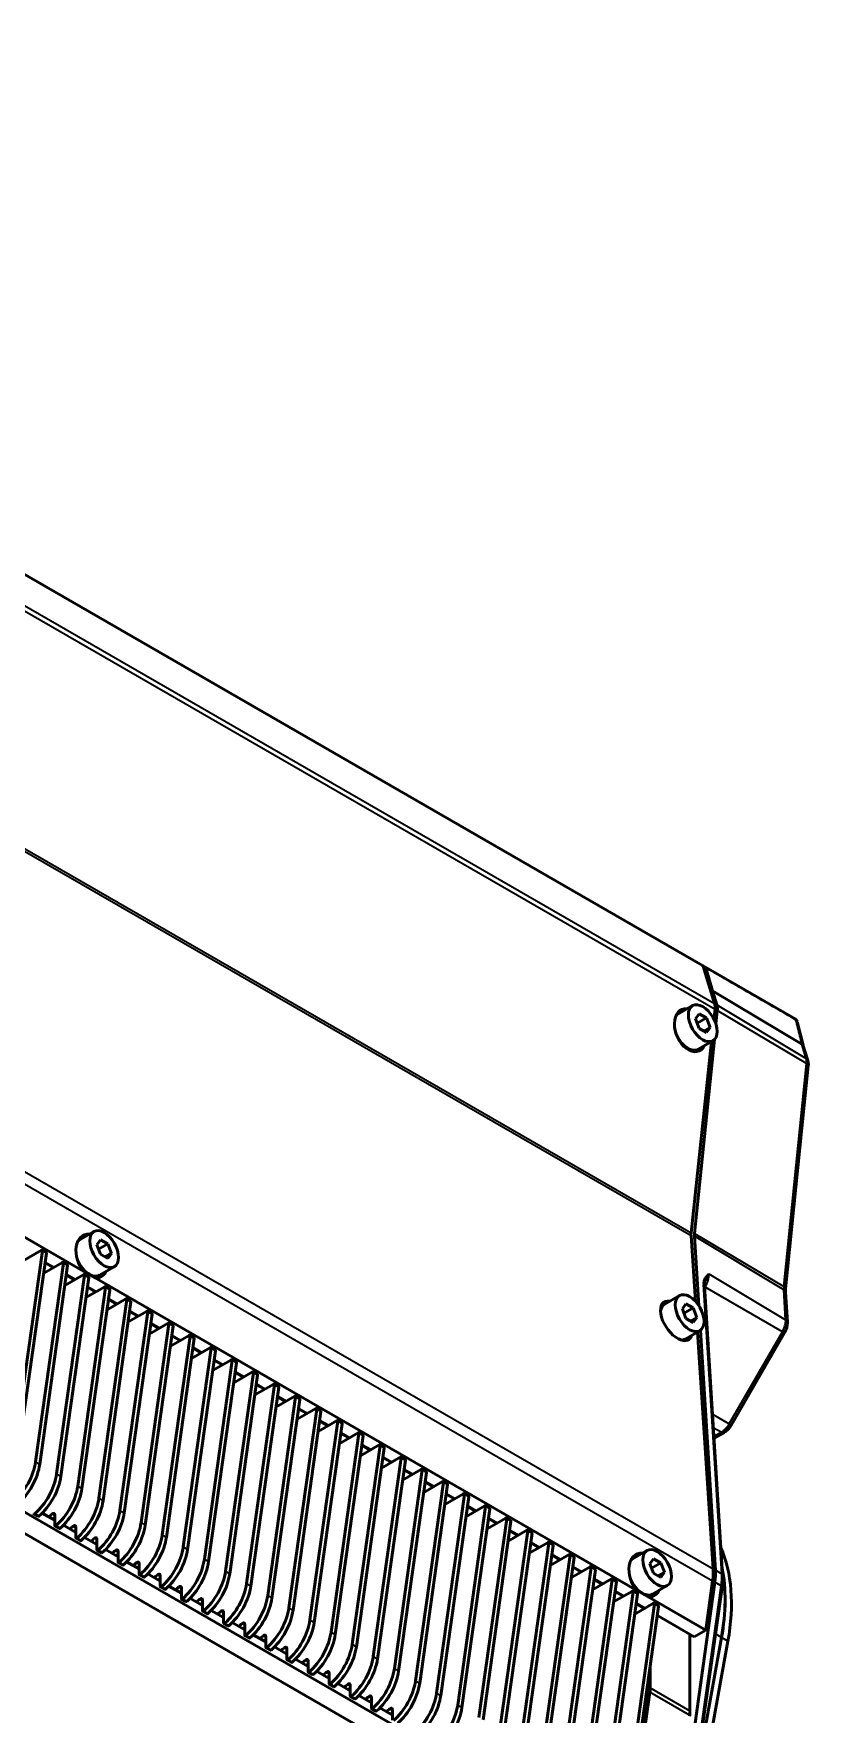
# Model space of a CAD drawing. Header units: millimetres. Extents: x 100 to 5488, y 100 to 4218.
# Drawn here: x 1007.7 to 1137.4, y 852.1 to 1133.9 of the extents above; entities that cross this region are included whole.
import ezdxf

# ---------------------------------------------------------------- set-up
doc = ezdxf.new("R2010")
doc.units = ezdxf.units.MM
doc.header["$LTSCALE"] = 20
doc.layers.add('Visible (ANSI)', color=7, linetype='Continuous', lineweight=50)
doc.layers.add('Visible Narrow (ANSI)', color=7, linetype='Continuous', lineweight=35)

msp = doc.modelspace()

# ---------------------------------------------------------------- linework, layer by layer
at = {"layer": 'Visible (ANSI)'}
for p, q in [((446.562, 1366.278), (1119.728, 977.626)), ((901.288, 992.6), (1016.057, 926.339)), ((1121.731, 971.24), (1119.816, 977.506)), ((1120.219, 977.342), (1120.219, 977.342)), ((1120.219, 977.342), (1135.202, 968.673)), ((1121.144, 973.341), (1121.097, 973.314)), ((1121.12, 973.242), (1121.393, 973.4)), ((1136.331, 964.455), (1121.393, 973.4)), ((1121.393, 973.4), (1122.111, 971.051)), ((1118.041, 970.899), (1115.566, 969.471)), ((1119.128, 969.533), (1118.516, 968.662)), ((1119.128, 969.533), (1120.353, 968.826)), ((1121.624, 968.593), (1121.803, 970.258)), ((1122.185, 970.074), (1121.95, 967.774)), ((1118.516, 968.662), (1119.128, 967.084)), ((1118.8, 967.93), (1120.353, 968.826)), ((1120.353, 966.377), (1119.128, 967.084)), ((1119.905, 966.635), (1120.965, 967.248)), ((1120.965, 967.248), (1120.353, 968.826)), ((1120.353, 966.377), (1120.965, 967.248)), ((1135.575, 968.2), (1136.55, 964.247)), ((1117.789, 932.785), (1121.227, 964.887)), ((1121.688, 965.203), (1118.377, 932.699)), ((1121.441, 965.01), (1118.966, 963.582)), ((1136.587, 964.163), (1137.338, 961.706)), ((1137.417, 960.778), (1133.609, 923.403)), ((901.875, 946.158), (1090.237, 837.407)), ((1125.498, 813.484), (905.908, 940.264)), ((1017.773, 933.014), (1015.298, 931.585)), ((1018.861, 931.648), (1018.248, 930.777)), ((1018.248, 930.777), (1018.861, 929.198)), ((1018.532, 930.044), (1020.085, 930.941)), ((1018.861, 931.648), (1020.085, 930.941)), ((1020.698, 929.362), (1020.085, 930.941)), ((1118.506, 921.327), (1117.777, 932.277)), ((1118.366, 932.224), (1119.096, 920.565)), ((1009.12, 929.779), (1004.445, 896.468)), ((1005.152, 896.06), (1009.827, 929.371)), ((1008.981, 929.89), (1005.822, 928.067)), ((1012.655, 927.738), (1007.981, 894.427)), ((1008.688, 894.018), (1013.362, 927.33)), ((1009.081, 929.9), (1009.788, 929.492)), ((1012.516, 927.849), (1009.357, 926.026)), ((1011.058, 927.008), (1009.612, 927.842)), ((1012.616, 927.859), (1013.323, 927.451)), ((1020.085, 928.491), (1018.861, 929.198)), ((1019.637, 928.75), (1020.698, 929.362)), ((1020.085, 928.491), (1020.698, 929.362)), ((1016.191, 925.697), (1011.516, 892.385)), ((1012.223, 891.977), (1016.898, 925.288)), ((1016.052, 925.808), (1012.893, 923.984)), ((1014.594, 924.966), (1013.148, 925.801)), ((1016.056, 926.327), (1017.941, 925.239)), ((1016.152, 925.818), (1016.859, 925.41)), ((1017.96, 925.239), (1108.688, 872.858)), ((1021.173, 927.125), (1018.698, 925.696)), ((1019.726, 923.655), (1015.052, 890.344)), ((1015.759, 889.936), (1020.434, 923.247)), ((1019.587, 923.767), (1016.429, 921.943)), ((1018.129, 922.925), (1016.683, 923.76)), ((1023.262, 921.614), (1018.587, 888.303)), ((1019.687, 923.777), (1020.394, 923.368)), ((1023.123, 921.725), (1019.964, 919.902)), ((1021.665, 920.884), (1020.219, 921.719)), ((1023.223, 921.735), (1023.93, 921.327)), ((1115.849, 922.277), (1113.374, 920.848)), ((1120.022, 923.918), (1123.058, 875.44)), ((1133.596, 922.871), (1133.912, 917.824)), ((1019.294, 887.895), (1023.969, 921.206)), ((1026.797, 919.573), (1022.123, 886.262)), ((1022.83, 885.853), (1027.505, 919.165)), ((1026.658, 919.684), (1023.5, 917.861)), ((1025.201, 918.843), (1023.755, 919.678)), ((1026.758, 919.694), (1027.465, 919.286)), ((1116.936, 920.911), (1116.324, 920.04)), ((1116.324, 920.04), (1116.936, 918.461)), ((1116.608, 919.307), (1118.161, 920.204)), ((1116.936, 920.911), (1118.161, 920.204)), ((1118.773, 918.625), (1118.161, 920.204)), ((1030.333, 917.532), (1025.658, 884.22)), ((1026.365, 883.812), (1031.04, 917.124)), ((1030.194, 917.643), (1027.035, 915.819)), ((1028.736, 916.801), (1027.29, 917.636)), ((1030.294, 917.653), (1031.001, 917.245)), ((1119.249, 916.388), (1116.774, 914.959)), ((1118.161, 917.754), (1116.936, 918.461)), ((1117.713, 918.013), (1118.773, 918.625)), ((1118.161, 917.754), (1118.773, 918.625)), ((1121.489, 876.486), (1118.85, 916.158)), ((1119.353, 916.456), (1121.87, 876.266)), ((1133.439, 916.013), (1124.533, 900.586)), ((1033.869, 915.491), (1029.194, 882.179)), ((1029.901, 881.771), (1034.576, 915.082)), ((1033.729, 915.602), (1030.571, 913.778)), ((1032.272, 914.76), (1030.826, 915.595)), ((1037.404, 913.449), (1032.729, 880.138)), ((1033.829, 915.612), (1034.536, 915.203)), ((1037.265, 913.561), (1034.106, 911.737)), ((1035.807, 912.719), (1034.361, 913.554)), ((1037.365, 913.57), (1038.072, 913.162)), ((1033.437, 879.73), (1038.111, 913.041)), ((1040.94, 911.408), (1036.265, 878.097)), ((1036.972, 877.688), (1041.647, 911)), ((1040.8, 911.519), (1037.642, 909.696)), ((1039.343, 910.678), (1037.897, 911.513)), ((1040.9, 911.529), (1041.607, 911.121)), ((1044.475, 909.367), (1039.8, 876.055)), ((1040.508, 875.647), (1045.182, 908.959)), ((1044.336, 909.478), (1041.177, 907.654)), ((1042.878, 908.636), (1041.432, 909.471)), ((1044.436, 909.488), (1045.143, 909.08)), ((1047.971, 907.447), (1048.679, 907.038)), ((1048.011, 907.326), (1043.336, 874.014)), ((1044.043, 873.606), (1048.718, 906.917)), ((1047.871, 907.437), (1044.713, 905.613)), ((1046.414, 906.595), (1044.968, 907.43)), ((1051.546, 905.284), (1046.872, 871.973)), ((1047.579, 871.565), (1052.253, 904.876)), ((1051.407, 905.396), (1048.248, 903.572)), ((1049.949, 904.554), (1048.503, 905.389)), ((1051.507, 905.405), (1052.214, 904.997)), ((1055.082, 903.243), (1050.407, 869.932)), ((1051.114, 869.523), (1055.789, 902.835)), ((1054.942, 903.354), (1051.784, 901.531)), ((1053.485, 902.513), (1052.039, 903.348)), ((1055.042, 903.364), (1055.75, 902.956)), ((1058.617, 901.202), (1053.943, 867.89)), ((1054.65, 867.482), (1059.324, 900.794)), ((1058.478, 901.313), (1055.319, 899.489)), ((1057.02, 900.472), (1055.574, 901.306)), ((1062.153, 899.161), (1057.478, 865.849)), ((1058.578, 901.323), (1059.285, 900.915)), ((1062.014, 899.272), (1058.855, 897.448)), ((1060.556, 898.43), (1059.11, 899.265)), ((1062.114, 899.282), (1062.821, 898.873)), ((1123.337, 899.344), (1121.623, 898.355)), ((1058.185, 865.441), (1062.86, 898.752)), ((1065.688, 897.119), (1061.014, 863.808)), ((1061.721, 863.4), (1066.395, 896.711)), ((1065.549, 897.231), (1062.39, 895.407)), ((1064.091, 896.389), (1062.645, 897.224)), ((1065.649, 897.24), (1066.356, 896.832)), ((1069.224, 895.078), (1064.549, 861.767)), ((1065.256, 861.358), (1069.931, 894.67)), ((1069.085, 895.189), (1065.926, 893.366)), ((1067.627, 894.348), (1066.181, 895.183)), ((1069.185, 895.199), (1069.892, 894.791)), ((1072.759, 893.037), (1068.085, 859.725)), ((1068.792, 859.317), (1073.467, 892.629)), ((1072.62, 893.148), (1069.462, 891.324)), ((1071.163, 892.307), (1069.716, 893.141)), ((1076.295, 890.996), (1071.62, 857.684)), ((1072.327, 857.276), (1077.002, 890.587)), ((1072.72, 893.158), (1073.427, 892.75)), ((1076.156, 891.107), (1072.997, 889.283)), ((1074.698, 890.265), (1073.252, 891.1)), ((1076.256, 891.117), (1076.963, 890.709)), ((1079.83, 888.954), (1075.156, 855.643)), ((1075.863, 855.235), (1080.538, 888.546)), ((1079.691, 889.066), (1076.533, 887.242)), ((1078.234, 888.224), (1076.788, 889.059)), ((1079.791, 889.076), (1080.498, 888.667)), ((1007.706, 885.675), (1008.413, 885.267)), ((1011.2, 884.61), (1009.101, 885.822)), ((1011.2, 885.521), (1011.2, 883.726)), ((1083.366, 886.913), (1078.691, 853.602)), ((1079.398, 853.193), (1084.073, 886.505)), ((1083.227, 887.024), (1080.068, 885.201)), ((1081.769, 886.183), (1080.323, 887.018)), ((1083.327, 887.034), (1084.034, 886.626)), ((1086.762, 884.983), (1083.604, 883.16)), ((1085.305, 884.142), (1083.859, 884.976)), ((1086.862, 884.993), (1087.569, 884.585)), ((1011.241, 883.634), (1011.948, 883.226)), ((1014.735, 882.569), (1012.637, 883.781)), ((1014.735, 883.479), (1014.735, 881.684)), ((1086.902, 884.872), (1082.227, 851.56)), ((1082.934, 851.152), (1087.609, 884.464)), ((1090.437, 882.831), (1085.762, 849.519)), ((1086.47, 849.111), (1091.144, 882.422)), ((1090.298, 882.942), (1087.139, 881.118)), ((1088.84, 882.1), (1087.394, 882.935)), ((1090.398, 882.952), (1091.105, 882.544)), ((1014.777, 881.593), (1015.484, 881.185)), ((1018.271, 880.528), (1016.172, 881.739)), ((1018.271, 881.438), (1018.271, 879.643)), ((1018.312, 879.552), (1019.019, 879.143)), ((1021.806, 878.486), (1019.708, 879.698)), ((1021.806, 879.397), (1021.806, 877.602)), ((1093.973, 880.789), (1089.298, 847.478)), ((1090.005, 847.07), (1094.68, 880.381)), ((1093.833, 880.901), (1090.675, 879.077)), ((1092.376, 880.059), (1090.93, 880.894)), ((1093.933, 880.911), (1094.64, 880.502)), ((1110.404, 879.533), (1107.929, 878.105)), ((1021.848, 877.51), (1022.555, 877.102)), ((1025.342, 876.445), (1023.243, 877.657)), ((1025.342, 877.356), (1025.342, 875.561)), ((1097.508, 878.748), (1092.834, 845.437)), ((1093.541, 845.028), (1098.215, 878.34)), ((1097.369, 878.859), (1094.21, 877.036)), ((1095.911, 878.018), (1094.465, 878.853)), ((1101.044, 876.707), (1096.369, 843.395)), ((1097.469, 878.869), (1098.176, 878.461)), ((1100.904, 876.818), (1097.746, 874.995)), ((1099.447, 875.977), (1098.001, 876.811)), ((1101.004, 876.828), (1101.712, 876.42)), ((1111.492, 878.167), (1110.879, 877.296)), ((1110.879, 877.296), (1111.492, 875.718)), ((1111.163, 876.564), (1112.716, 877.46)), ((1111.492, 878.167), (1112.716, 877.46)), ((1113.329, 875.882), (1112.716, 877.46)), ((1025.383, 875.469), (1026.091, 875.061)), ((1028.878, 874.404), (1026.779, 875.616)), ((1028.878, 875.314), (1028.878, 873.519)), ((1097.076, 842.987), (1101.751, 876.299)), ((1104.579, 874.666), (1099.905, 841.354)), ((1100.612, 840.946), (1105.286, 874.257)), ((1104.44, 874.777), (1101.281, 872.953)), ((1102.982, 873.935), (1101.536, 874.77)), ((1104.54, 874.787), (1105.247, 874.379)), ((1113.804, 873.644), (1111.329, 872.216)), ((1112.716, 875.011), (1111.492, 875.718)), ((1112.268, 875.269), (1113.329, 875.882)), ((1112.716, 875.011), (1113.329, 875.882)), ((1121.779, 874.22), (1115.887, 832.232)), ((1120.246, 866.185), (1121.401, 874.415)), ((1028.919, 873.428), (1029.626, 873.02)), ((1032.413, 872.363), (1030.314, 873.574)), ((1032.413, 873.273), (1032.413, 871.478)), ((1032.454, 871.387), (1033.162, 870.978)), ((1035.949, 870.321), (1033.85, 871.533)), ((1035.949, 871.232), (1035.949, 869.437)), ((1108.115, 872.624), (1103.44, 839.313)), ((1104.147, 838.905), (1108.822, 872.216)), ((1107.975, 872.736), (1104.817, 870.912)), ((1106.518, 871.894), (1105.072, 872.729)), ((1108.075, 872.746), (1108.783, 872.337)), ((1108.687, 872.847), (1110.573, 871.758)), ((1110.591, 871.759), (1120.246, 866.185)), ((1122.968, 873.401), (1117.076, 831.413)), ((1035.99, 869.345), (1036.697, 868.937)), ((1039.484, 868.28), (1037.386, 869.492)), ((1039.484, 869.191), (1039.484, 867.396)), ((1111.65, 870.583), (1106.976, 837.272)), ((1107.683, 836.864), (1112.357, 870.175)), ((1111.511, 870.694), (1108.352, 868.871)), ((1110.053, 869.853), (1108.607, 870.688)), ((1111.611, 870.704), (1112.318, 870.296)), ((1118.327, 865.076), (1112.143, 868.646)), ((1039.526, 867.304), (1040.233, 866.896)), ((1043.02, 866.239), (1040.921, 867.451)), ((1043.02, 867.149), (1043.02, 865.354)), ((1043.061, 865.263), (1043.768, 864.855)), ((1046.555, 864.198), (1044.457, 865.409)), ((1117.584, 852.676), (1117.584, 865.505)), ((1117.973, 865.28), (1117.584, 865.056)), ((1120.246, 866.185), (1118.327, 865.076)), ((1046.555, 865.108), (1046.555, 863.313)), ((1046.597, 863.222), (1047.304, 862.813)), ((1050.091, 862.156), (1047.992, 863.368)), ((1050.091, 863.067), (1050.091, 861.272)), ((1122.894, 864.955), (1117.777, 836.406)), ((1117.819, 836.711), (1122.881, 864.951)), ((1118.812, 835.654), (1123.955, 864.343)), ((1050.132, 861.18), (1050.839, 860.772)), ((1053.626, 860.115), (1051.528, 861.327)), ((1053.626, 861.026), (1053.626, 859.231)), ((1110.937, 860.055), (1110.937, 856.513)), ((1053.668, 859.139), (1054.375, 858.731)), ((1057.162, 858.074), (1055.063, 859.286)), ((1057.162, 858.984), (1057.162, 857.189)), ((1057.203, 857.098), (1057.91, 856.69)), ((1060.697, 856.033), (1058.599, 857.244)), ((1060.697, 856.943), (1060.697, 855.148)), ((1110.513, 857.032), (1110.513, 856.513)), ((1060.739, 855.057), (1061.446, 854.648)), ((1064.233, 853.992), (1062.134, 855.203)), ((1064.233, 854.902), (1064.233, 853.107)), ((1110.463, 855.818), (1107.783, 836.722)), ((1110.884, 855.773), (1108.204, 836.678)), ((1064.274, 853.015), (1064.981, 852.607)), ((1067.768, 851.95), (1065.67, 853.162)), ((1067.768, 852.861), (1067.768, 851.066)), ((1117.584, 852.676), (1117.584, 852.431))]:
    msp.add_line(p, q, dxfattribs=at)
for centre, major_axis, ratio, start_param, end_param in [((1119.478, 977.193), (0.25, 0.433), 0.5773503, 5.7892439, 6.2831853), ((1121.284, 973.259), (-0.204, -0.008), 0.5791781, 4.3779593, 5.4521732), ((1117.674, 966.762), (1.442, -3.482), 0.6469639, 2.7912025, 6.8037599), ((1117.266, 966.526), (-1.7, 2.944), 0.5773503, 0, 0.2090938), ((1117.266, 966.526), (-1.875, 3.248), 0.5773503, 5.847703, 6.1193267), ((1119.699, 969.363), (1.5, 2.598), 0.5773503, 5.3667246, 5.7892439), ((1120.055, 969.152), (-1.517, -2.628), 0.5773503, 2.2318395, 2.6476513), ((1117.266, 966.526), (1.7, -2.944), 0.5773503, 4.6504069, 6.2831853), ((1117.266, 966.526), (1.875, -3.248), 0.5773503, 0.0403485, 0.4354824), ((1135.58, 964.036), (1.022, 0.038), 0.5762811, 0.1517654, 0.724949), ((1017.445, 928.899), (-1.261, 3.569), 0.6665317, 5.9710489, 8.3955177), ((1016.998, 928.641), (-1.7, 2.944), 0.5773503, 0, 0.1313564), ((1016.998, 928.641), (-1.875, 3.248), 0.5773503, 5.847703, 6.0929978), ((1119.892, 933.679), (1.5, 2.598), 0.5773503, 2.2251319, 2.4300507), ((1120.457, 933.6), (-1.483, -2.568), 0.5773503, 5.3734321, 5.5674564), ((1008.981, 929.727), (0.1, 0.173), 0.5773503, 5.3232542, 7.0685835), ((1009.688, 929.319), (0.1, 0.173), 0.5773503, 5.3232542, 6.2831853), ((1012.516, 927.686), (0.1, 0.173), 0.5773503, 5.3232542, 7.0685835), ((1013.223, 927.278), (0.1, 0.173), 0.5773503, 5.3232542, 6.2831853), ((1016.998, 928.641), (1.7, -2.944), 0.5773503, 4.5215651, 6.2831853), ((1016.998, 928.641), (1.875, -3.248), 0.5773503, 5.1305791, 5.1341333), ((1016.052, 925.645), (0.1, 0.173), 0.5773503, 5.3232542, 7.0685835), ((1016.759, 925.236), (0.1, 0.173), 0.5773503, 5.3232542, 6.2831853), ((1016.998, 928.641), (1.875, -3.248), 0.5773503, 5.861441, 5.8649952), ((1017.445, 928.899), (-1.261, 3.569), 0.6665317, 2.8467484, 3.7004209), ((1016.998, 928.641), (1.875, -3.248), 0.5773503, 0.0284998, 0.4354824), ((1019.587, 923.603), (0.1, 0.173), 0.5773503, 5.3232542, 7.0685835), ((1020.294, 923.195), (0.1, 0.173), 0.5773503, 5.3232542, 6.2831853), ((1023.123, 921.562), (0.1, 0.173), 0.5773503, 5.3232542, 7.0685835), ((1115.324, 918.048), (-2.068, 3.134), 0.5332704, 5.8158482, 9.8284056), ((1119.523, 923.887), (0.499, 0.031), 0.6161407, 0.0000246, 0.0000766), ((1023.83, 921.154), (0.1, 0.173), 0.5773503, 5.3232542, 6.2831853), ((1026.658, 919.521), (0.1, 0.173), 0.5773503, 5.3232542, 7.0685835), ((1027.365, 919.113), (0.1, 0.173), 0.5773503, 5.3232542, 6.2831853), ((1115.074, 917.904), (-1.7, 2.944), 0.5773503, 0, 0.7045397), ((1115.074, 917.904), (-1.875, 3.248), 0.5773503, 5.847703, 6.2523014), ((1030.194, 917.48), (0.1, 0.173), 0.5773503, 5.3232542, 7.0685835), ((1030.901, 917.071), (0.1, 0.173), 0.5773503, 5.3232542, 6.2831853), ((1033.729, 915.438), (0.1, 0.173), 0.5773503, 5.3232542, 7.0685835), ((1034.436, 915.03), (0.1, 0.173), 0.5773503, 5.3232542, 6.2831853), ((1037.265, 913.397), (0.1, 0.173), 0.5773503, 5.3232542, 7.0685835), ((1037.972, 912.989), (0.1, 0.173), 0.5773503, 5.3232542, 6.2831853), ((1115.074, 917.904), (1.7, -2.944), 0.5773503, 5.9895783, 6.2831853), ((1115.074, 917.904), (1.875, -3.248), 0.5773503, 0.1076794, 0.4354824), ((1040.8, 911.356), (0.1, 0.173), 0.5773503, 5.3232542, 7.0685835), ((1041.507, 910.948), (0.1, 0.173), 0.5773503, 5.3232542, 6.2831853), ((1044.336, 909.315), (0.1, 0.173), 0.5773503, 5.3232542, 7.0685835), ((1045.043, 908.906), (0.1, 0.173), 0.5773503, 5.3232542, 6.2831853), ((1047.871, 907.273), (0.1, 0.173), 0.5773503, 5.3232542, 7.0685835), ((1048.579, 906.865), (0.1, 0.173), 0.5773503, 5.3232542, 6.2831853), ((1051.407, 905.232), (0.1, 0.173), 0.5773503, 5.3232542, 7.0685835), ((1052.114, 904.824), (0.1, 0.173), 0.5773503, 5.3232542, 6.2831853), ((1054.942, 903.191), (0.1, 0.173), 0.5773503, 5.3232542, 7.0685835), ((1055.65, 902.783), (0.1, 0.173), 0.5773503, 5.3232542, 6.2831853), ((1058.478, 901.15), (0.1, 0.173), 0.5773503, 5.3232542, 7.0685835), ((1059.185, 900.742), (0.1, 0.173), 0.5773503, 5.3232542, 6.2831853), ((1062.014, 899.109), (0.1, 0.173), 0.5773503, 5.3232542, 7.0685835), ((1062.721, 898.7), (0.1, 0.173), 0.5773503, 5.3232542, 6.2831853), ((1065.549, 897.067), (0.1, 0.173), 0.5773503, 5.3232542, 7.0685835), ((1066.256, 896.659), (0.1, 0.173), 0.5773503, 5.3232542, 6.2831853), ((1003.106, 892.605), (-3.5, -6.062), 0.5773503, 1.0299207, 2.1816616), ((1003.813, 892.196), (3.5, 6.062), 0.5773503, 4.1715134, 5.3232542), ((1069.085, 895.026), (0.1, 0.173), 0.5773503, 5.3232542, 7.0685835), ((1069.792, 894.618), (0.1, 0.173), 0.5773503, 5.3232542, 6.2831853), ((1006.642, 890.563), (-3.5, -6.062), 0.5773503, 1.0299207, 2.1816616), ((1007.349, 890.155), (3.5, 6.062), 0.5773503, 4.1715134, 5.3232542), ((1072.62, 892.985), (0.1, 0.173), 0.5773503, 5.3232542, 7.0685835), ((1073.327, 892.577), (0.1, 0.173), 0.5773503, 5.3232542, 6.2831853), ((1076.156, 890.944), (0.1, 0.173), 0.5773503, 5.3232542, 7.0685835), ((1076.863, 890.535), (0.1, 0.173), 0.5773503, 5.3232542, 6.2831853), ((1010.177, 888.522), (-3.5, -6.062), 0.5773503, 1.0299207, 2.1816616), ((1010.884, 888.114), (3.5, 6.062), 0.5773503, 4.1715134, 5.3232542), ((1013.713, 886.481), (-3.5, -6.062), 0.5773503, 1.0299207, 2.1816616), ((1014.42, 886.073), (3.5, 6.062), 0.5773503, 4.1715134, 5.3232542), ((1079.691, 888.902), (0.1, 0.173), 0.5773503, 5.3232542, 7.0685835), ((1080.398, 888.494), (0.1, 0.173), 0.5773503, 5.3232542, 6.2831853), ((1007.806, 885.848), (-0.1, -0.173), 0.5773503, 5.4977871, 7.313106), ((1008.513, 885.44), (-0.1, -0.173), 0.5773503, 0, 1.0299207), ((984.33, 1011.664), (-88.5, -153.286), 0.5773503, 0.9935189, 0.9982698), ((1010.846, 885.316), (0.25, 0.433), 0.5773503, 5.4977871, 7.2814551), ((985.037, 1011.256), (88.5, 153.286), 0.5773503, 4.1351115, 4.1375835), ((1017.248, 884.44), (-3.5, -6.062), 0.5773503, 1.0299207, 2.1816616), ((1017.955, 884.031), (3.5, 6.062), 0.5773503, 4.1715134, 5.3232542), ((1083.227, 886.861), (0.1, 0.173), 0.5773503, 5.3232542, 7.0685835), ((1083.934, 886.453), (0.1, 0.173), 0.5773503, 5.3232542, 6.2831853), ((1086.762, 884.82), (0.1, 0.173), 0.5773503, 5.3232542, 7.0685835), ((1011.341, 883.807), (-0.1, -0.173), 0.5773503, 5.4977871, 7.313106), ((1012.048, 883.399), (-0.1, -0.173), 0.5773503, 0, 1.0299207), ((987.865, 1009.623), (-88.5, -153.286), 0.5773503, 0.9935189, 0.9982698), ((1014.382, 883.275), (0.25, 0.433), 0.5773503, 5.4977871, 7.2814551), ((988.572, 1009.214), (88.5, 153.286), 0.5773503, 4.1351115, 4.1375835), ((1020.784, 882.398), (-3.5, -6.062), 0.5773503, 1.0299207, 2.1816616), ((1021.491, 881.99), (3.5, 6.062), 0.5773503, 4.1715134, 5.3232542), ((1024.319, 880.357), (-3.5, -6.062), 0.5773503, 1.0299207, 2.1816616), ((1087.469, 884.412), (0.1, 0.173), 0.5773503, 5.3232542, 6.2831853), ((1090.298, 882.779), (0.1, 0.173), 0.5773503, 5.3232542, 7.0685835), ((1091.005, 882.37), (0.1, 0.173), 0.5773503, 5.3232542, 6.2831853), ((1014.877, 881.766), (-0.1, -0.173), 0.5773503, 5.4977871, 7.313106), ((1015.584, 881.358), (-0.1, -0.173), 0.5773503, 0, 1.0299207), ((991.401, 1007.581), (-88.5, -153.286), 0.5773503, 0.9935189, 0.9982698), ((1017.917, 881.234), (0.25, 0.433), 0.5773503, 5.4977871, 7.2814551), ((992.108, 1007.173), (88.5, 153.286), 0.5773503, 4.1351115, 4.1375835), ((1018.412, 879.725), (-0.1, -0.173), 0.5773503, 5.4977871, 7.313106), ((994.936, 1005.54), (-88.5, -153.286), 0.5773503, 0.9935189, 0.9982698), ((1021.453, 879.193), (0.25, 0.433), 0.5773503, 5.4977871, 7.2814551), ((1025.026, 879.949), (3.5, 6.062), 0.5773503, 4.1715134, 5.3232542), ((1027.855, 878.316), (-3.5, -6.062), 0.5773503, 1.0299207, 2.1816616), ((1028.562, 877.908), (3.5, 6.062), 0.5773503, 4.1715134, 5.3232542), ((1093.833, 880.737), (0.1, 0.173), 0.5773503, 5.3232542, 7.0685835), ((1094.54, 880.329), (0.1, 0.173), 0.5773503, 5.3232542, 6.2831853), ((1101.356, 857.32), (16.4, 28.406), 0.5773503, 5.2708943, 5.8914454), ((1019.119, 879.317), (-0.1, -0.173), 0.5773503, 0, 1.0299207), ((995.643, 1005.132), (88.5, 153.286), 0.5773503, 4.1351115, 4.1375835), ((1021.948, 877.684), (-0.1, -0.173), 0.5773503, 5.4977871, 7.313106), ((1022.655, 877.275), (-0.1, -0.173), 0.5773503, 0, 1.0299207), ((998.472, 1003.499), (-88.5, -153.286), 0.5773503, 0.9935189, 0.9982698), ((1024.988, 877.151), (0.25, 0.433), 0.5773503, 5.4977871, 7.2814551), ((999.179, 1003.091), (88.5, 153.286), 0.5773503, 4.1351115, 4.1375835), ((1031.39, 876.275), (-3.5, -6.062), 0.5773503, 1.0299207, 2.1816616), ((1032.098, 875.867), (3.5, 6.062), 0.5773503, 4.1715134, 5.3232542), ((1097.369, 878.696), (0.1, 0.173), 0.5773503, 5.3232542, 7.0685835), ((1098.076, 878.288), (0.1, 0.173), 0.5773503, 5.3232542, 6.2831853), ((1100.904, 876.655), (0.1, 0.173), 0.5773503, 5.3232542, 7.0685835), ((1110.076, 875.418), (-1.261, 3.569), 0.6665317, 5.9710489, 8.3955177), ((1109.629, 875.16), (-1.7, 2.944), 0.5773503, 0, 0.1313564), ((1109.629, 875.16), (-1.875, 3.248), 0.5773503, 5.847703, 6.0929978), ((1114.437, 871.812), (5, 8.66), 0.5773503, 5.3232542, 5.5716433), ((1100.295, 857.932), (16.391, 28.39), 0.5773503, 5.2708943, 5.7020211), ((1100.295, 857.932), (-16.4, -28.406), 0.5773503, 2.1293017, 2.5644642), ((1025.483, 875.642), (-0.1, -0.173), 0.5773503, 5.4977871, 7.313106), ((1026.191, 875.234), (-0.1, -0.173), 0.5773503, 0, 1.0299207), ((1002.007, 1001.458), (-88.5, -153.286), 0.5773503, 0.9935189, 0.9982698), ((1028.524, 875.11), (0.25, 0.433), 0.5773503, 5.4977871, 7.2814551), ((1002.715, 1001.05), (88.5, 153.286), 0.5773503, 4.1351115, 4.1375835), ((1034.926, 874.234), (-3.5, -6.062), 0.5773503, 1.0299207, 2.1816616), ((1035.633, 873.825), (3.5, 6.062), 0.5773503, 4.1715134, 5.3232542), ((1038.461, 872.192), (-3.5, -6.062), 0.5773503, 1.0299207, 2.1816616), ((1101.612, 876.247), (0.1, 0.173), 0.5773503, 5.3232542, 6.2831853), ((1104.44, 874.614), (0.1, 0.173), 0.5773503, 5.3232542, 7.0685835), ((1105.147, 874.205), (0.1, 0.173), 0.5773503, 5.3232542, 6.2831853), ((1109.629, 875.16), (1.7, -2.944), 0.5773503, 4.5215651, 6.2831853), ((1114.791, 871.608), (-5.017, -8.69), 0.5773503, 2.1816616, 2.4258637), ((1029.019, 873.601), (-0.1, -0.173), 0.5773503, 5.4977871, 7.313106), ((1029.726, 873.193), (-0.1, -0.173), 0.5773503, 0, 1.0299207), ((1005.543, 999.417), (-88.5, -153.286), 0.5773503, 0.9935189, 0.9982698), ((1032.059, 873.069), (0.25, 0.433), 0.5773503, 5.4977871, 7.2814551), ((1006.25, 999.008), (88.5, 153.286), 0.5773503, 4.1351115, 4.1375835), ((1032.554, 871.56), (-0.1, -0.173), 0.5773503, 5.4977871, 7.313106), ((1033.262, 871.152), (-0.1, -0.173), 0.5773503, 0, 1.0299207), ((1009.079, 997.375), (-88.5, -153.286), 0.5773503, 0.9935189, 0.9982698), ((1035.595, 871.028), (0.25, 0.433), 0.5773503, 5.4977871, 7.2814551), ((1039.169, 871.784), (3.5, 6.062), 0.5773503, 4.1715134, 5.3232542), ((1041.997, 870.151), (-3.5, -6.062), 0.5773503, 1.0299207, 2.1816616), ((1042.704, 869.743), (3.5, 6.062), 0.5773503, 4.1715134, 5.3232542), ((1107.975, 872.572), (0.1, 0.173), 0.5773503, 5.3232542, 7.0685835), ((1109.629, 875.16), (1.875, -3.248), 0.5773503, 5.1305791, 5.1341333), ((1108.683, 872.164), (0.1, 0.173), 0.5773503, 5.3232542, 6.2831853), ((1109.629, 875.16), (1.875, -3.248), 0.5773503, 5.8618026, 5.8649952), ((1110.076, 875.418), (-1.261, 3.569), 0.6665317, 2.8467484, 3.7004209), ((1109.629, 875.16), (1.875, -3.248), 0.5773503, 0.0284998, 0.4354824), ((1009.786, 996.967), (88.5, 153.286), 0.5773503, 4.1351115, 4.1375835), ((1036.09, 869.519), (-0.1, -0.173), 0.5773503, 5.4977871, 7.313106), ((1036.797, 869.11), (-0.1, -0.173), 0.5773503, 0, 1.0299207), ((1012.614, 995.334), (-88.5, -153.286), 0.5773503, 0.9935189, 0.9982698), ((1039.131, 868.986), (0.25, 0.433), 0.5773503, 5.4977871, 7.2814551), ((1013.321, 994.926), (88.5, 153.286), 0.5773503, 4.1351115, 4.1375835), ((1045.533, 868.11), (-3.5, -6.062), 0.5773503, 1.0299207, 2.1816616), ((1046.24, 867.702), (3.5, 6.062), 0.5773503, 4.1715134, 5.3232542), ((1111.511, 870.531), (0.1, 0.173), 0.5773503, 5.3232542, 7.0685835), ((1112.218, 870.123), (0.1, 0.173), 0.5773503, 5.3232542, 6.2831853), ((1039.626, 867.477), (-0.1, -0.173), 0.5773503, 5.4977871, 7.313106), ((1040.333, 867.069), (-0.1, -0.173), 0.5773503, 0, 1.0299207), ((1016.15, 993.293), (-88.5, -153.286), 0.5773503, 0.9935189, 0.9982698), ((1042.666, 866.945), (0.25, 0.433), 0.5773503, 5.4977871, 7.2814551), ((1016.857, 992.885), (88.5, 153.286), 0.5773503, 4.1351115, 4.1375835), ((1043.161, 865.436), (-0.1, -0.173), 0.5773503, 5.4977871, 7.313106), ((1019.685, 991.252), (-88.5, -153.286), 0.5773503, 0.9935189, 0.9982698), ((1046.202, 864.904), (0.25, 0.433), 0.5773503, 5.4977871, 7.2814551), ((1049.068, 866.069), (-3.5, -6.062), 0.5773503, 1.0299207, 2.1816616), ((1049.775, 865.66), (3.5, 6.062), 0.5773503, 4.1715134, 5.3232542), ((1052.604, 864.027), (-3.5, -6.062), 0.5773503, 1.0299207, 2.1816616), ((1053.311, 863.619), (3.5, 6.062), 0.5773503, 4.1715134, 5.3232542), ((1043.868, 865.028), (-0.1, -0.173), 0.5773503, 0, 1.0299207), ((1020.392, 990.843), (88.5, 153.286), 0.5773503, 4.1351115, 4.1375835), ((1046.697, 863.395), (-0.1, -0.173), 0.5773503, 5.4977871, 7.313106), ((1047.404, 862.987), (-0.1, -0.173), 0.5773503, 0, 1.0299207), ((1023.221, 989.21), (-88.5, -153.286), 0.5773503, 0.9935189, 0.9982698), ((1049.737, 862.863), (0.25, 0.433), 0.5773503, 5.4977871, 7.2814551), ((1023.928, 988.802), (88.5, 153.286), 0.5773503, 4.1351115, 4.1375835), ((1056.139, 861.986), (-3.5, -6.062), 0.5773503, 1.0299207, 2.1816616), ((1056.846, 861.578), (3.5, 6.062), 0.5773503, 4.1715134, 5.3232542), ((1050.232, 861.354), (-0.1, -0.173), 0.5773503, 5.4977871, 7.313106), ((1050.939, 860.945), (-0.1, -0.173), 0.5773503, 0, 1.0299207), ((1026.756, 987.169), (-88.5, -153.286), 0.5773503, 0.9935189, 0.9982698), ((1053.273, 860.822), (0.25, 0.433), 0.5773503, 5.4977871, 7.2814551), ((1027.463, 986.761), (88.5, 153.286), 0.5773503, 4.1351115, 4.1375835), ((1059.675, 859.945), (-3.5, -6.062), 0.5773503, 1.0299207, 2.1816616), ((1060.382, 859.537), (3.5, 6.062), 0.5773503, 4.1715134, 5.3232542), ((1063.21, 857.904), (-3.5, -6.062), 0.5773503, 1.0299207, 2.1816616), ((1053.768, 859.312), (-0.1, -0.173), 0.5773503, 5.4977871, 7.313106), ((1054.475, 858.904), (-0.1, -0.173), 0.5773503, 0, 1.0299207), ((1030.292, 985.128), (-88.5, -153.286), 0.5773503, 0.9935189, 0.9982698), ((1056.808, 858.78), (0.25, 0.433), 0.5773503, 5.4977871, 7.2814551), ((1030.999, 984.72), (88.5, 153.286), 0.5773503, 4.1351115, 4.1375835), ((1057.303, 857.271), (-0.1, -0.173), 0.5773503, 5.4977871, 7.313106), ((1058.01, 856.863), (-0.1, -0.173), 0.5773503, 0, 1.0299207), ((1033.827, 983.087), (-88.5, -153.286), 0.5773503, 0.9935189, 0.9982698), ((1060.344, 856.739), (0.25, 0.433), 0.5773503, 5.4977871, 7.2814551), ((1063.917, 857.495), (3.5, 6.062), 0.5773503, 4.1715134, 5.3232542), ((1066.746, 855.862), (-3.5, -6.062), 0.5773503, 1.0299207, 2.1816616), ((1067.453, 855.454), (3.5, 6.062), 0.5773503, 4.1715134, 5.3232542), ((1034.534, 982.678), (88.5, 153.286), 0.5773503, 4.1351115, 4.1375835), ((1060.839, 855.23), (-0.1, -0.173), 0.5773503, 5.4977871, 7.313106), ((1061.546, 854.822), (-0.1, -0.173), 0.5773503, 0, 1.0299207), ((1037.363, 981.045), (-88.5, -153.286), 0.5773503, 0.9935189, 0.9982698), ((1063.879, 854.698), (0.25, 0.433), 0.5773503, 5.4977871, 7.2814551), ((1038.07, 980.637), (88.5, 153.286), 0.5773503, 4.1351115, 4.1375835), ((1070.281, 853.821), (-3.5, -6.062), 0.5773503, 1.0299207, 2.1816616), ((1070.988, 853.413), (3.5, 6.062), 0.5773503, 4.1715134, 5.3232542), ((1107.19, 854.595), (-2.35, -4.07), 0.5773503, 2.1816616, 2.3561945), ((1107.402, 854.472), (-2.5, -4.33), 0.5773503, 2.1816616, 2.3561945), ((1064.374, 853.189), (-0.1, -0.173), 0.5773503, 5.4977871, 7.313106), ((1065.081, 852.78), (-0.1, -0.173), 0.5773503, 0, 1.0299207), ((1040.898, 979.004), (-88.5, -153.286), 0.5773503, 0.9935189, 0.9982698), ((1067.415, 852.657), (0.25, 0.433), 0.5773503, 5.4977871, 7.2814551), ((1041.605, 978.596), (88.5, 153.286), 0.5773503, 4.1351115, 4.1375835), ((1073.817, 851.78), (-3.5, -6.062), 0.5773503, 1.0299207, 2.1816616), ((1074.524, 851.372), (3.5, 6.062), 0.5773503, 4.1715134, 5.3232542), ((1114.049, 850.635), (2.5, 4.33), 0.5773503, 5.3232542, 5.4977871), ((1114.261, 850.512), (2.35, 4.07), 0.5773503, 5.3232542, 5.4977871)]:
    msp.add_ellipse(centre, major_axis=major_axis, ratio=ratio, start_param=start_param, end_param=end_param, dxfattribs=at)
for centre in [(1119.741, 967.955), (1019.473, 930.07), (1117.549, 919.333), (1112.104, 876.589)]:
    msp.add_ellipse(centre, major_axis=(-1.7, 2.944), ratio=0.5773503, dxfattribs=at)
for points, knots in [([(1119.871, 977.327), (1119.889, 977.338), (1119.909, 977.347), (1119.95, 977.364), (1119.972, 977.37), (1120.018, 977.38), (1120.042, 977.383), (1120.092, 977.382), (1120.118, 977.379), (1120.17, 977.366), (1120.195, 977.356), (1120.219, 977.342)], [1.57318204, 1.57318204, 1.57318204, 1.57318204, 1.72795459, 1.72795459, 1.88513907, 1.88513907, 2.04232355, 2.04232355, 2.19950803, 2.19950803, 2.35669251, 2.35669251, 2.35669251, 2.35669251]), ([(1135.205, 968.671), (1135.297, 968.617), (1135.379, 968.548), (1135.503, 968.39), (1135.548, 968.302), (1135.572, 968.21)], [0.000416756, 0.000416756, 0.000416756, 0.000416756, 0.034000553, 0.034000553, 0.064446027, 0.064446027, 0.064446027, 0.064446027]), ([(1137.417, 960.778), (1137.423, 960.839), (1137.428, 960.9), (1137.432, 961.022), (1137.432, 961.084), (1137.427, 961.208), (1137.423, 961.27), (1137.408, 961.394), (1137.398, 961.456), (1137.373, 961.581), (1137.357, 961.643), (1137.338, 961.706)], [4.58803399, 4.58803399, 4.58803399, 4.58803399, 4.67119634, 4.67119634, 4.7543587, 4.7543587, 4.83752106, 4.83752106, 4.92068342, 4.92068342, 5.00384577, 5.00384577, 5.00384577, 5.00384577]), ([(1133.596, 922.871), (1133.594, 922.903), (1133.593, 922.936), (1133.591, 923.003), (1133.59, 923.037), (1133.591, 923.107), (1133.592, 923.143), (1133.595, 923.215), (1133.597, 923.252), (1133.602, 923.326), (1133.605, 923.364), (1133.609, 923.403)], [4.64271972, 4.64271972, 4.64271972, 4.64271972, 4.68152457, 4.68152457, 4.72032942, 4.72032942, 4.75913427, 4.75913427, 4.79793912, 4.79793912, 4.83674397, 4.83674397, 4.83674397, 4.83674397]), ([(1133.912, 917.824), (1133.92, 917.697), (1133.918, 917.571), (1133.897, 917.32), (1133.878, 917.195), (1133.826, 916.949), (1133.792, 916.827), (1133.713, 916.587), (1133.666, 916.469), (1133.561, 916.237), (1133.503, 916.123), (1133.439, 916.013)], [1.50112707, 1.50112707, 1.50112707, 1.50112707, 1.67214055, 1.67214055, 1.84315404, 1.84315404, 2.01416752, 2.01416752, 2.18518101, 2.18518101, 2.35619449, 2.35619449, 2.35619449, 2.35619449]), ([(1123.337, 899.344), (1123.438, 899.402), (1123.534, 899.467), (1123.718, 899.607), (1123.805, 899.682), (1123.973, 899.842), (1124.053, 899.926), (1124.204, 900.103), (1124.276, 900.195), (1124.411, 900.386), (1124.474, 900.485), (1124.533, 900.586)], [3.14159265, 3.14159265, 3.14159265, 3.14159265, 3.29867229, 3.29867229, 3.45575192, 3.45575192, 3.61283155, 3.61283155, 3.76991118, 3.76991118, 3.92699082, 3.92699082, 3.92699082, 3.92699082]), ([(1123.058, 875.44), (1123.066, 875.311), (1123.071, 875.18), (1123.076, 874.916), (1123.076, 874.782), (1123.069, 874.512), (1123.063, 874.376), (1123.046, 874.101), (1123.034, 873.962), (1123.005, 873.683), (1122.988, 873.543), (1122.968, 873.401)], [1.50112707, 1.50112707, 1.50112707, 1.50112707, 1.54996751, 1.54996751, 1.59880794, 1.59880794, 1.64764838, 1.64764838, 1.69648882, 1.69648882, 1.74532925, 1.74532925, 1.74532925, 1.74532925])]:
    msp.add_open_spline(points, degree=3, knots=knots, dxfattribs=at)
for points in [[(1120.121, 924.571), (1120.062, 924.428), (1120.021, 924.258), (1120.019, 924.045)], [(1120.019, 924.045), (1120.018, 924.005), (1120.02, 923.962), (1120.022, 923.918)]]:
    msp.add_open_spline(points, degree=3, dxfattribs=at)
at = {"layer": 'Visible Narrow (ANSI)'}
for p, q in [((1119.816, 977.506), (446.651, 1366.158)), ((448.566, 1359.893), (1121.731, 971.24)), ((1121.803, 970.258), (448.637, 1358.91)), ((1117.777, 932.277), (444.611, 1320.929)), ((444.624, 1321.438), (1117.789, 932.785)), ((1121.401, 874.415), (448.235, 1263.067)), ((448.324, 1265.139), (1121.489, 876.486)), ((1120.029, 977.182), (1121.144, 973.341)), ((1120.306, 977.222), (1121.422, 973.382)), ((1122.111, 971.051), (1137.071, 962.032)), ((1137.136, 961.176), (1122.185, 970.074)), ((1137.071, 962.032), (1136.331, 964.455)), ((1133.328, 923.801), (1137.136, 961.176)), ((1125.539, 813.392), (905.994, 940.146)), ((1133.316, 923.265), (1118.366, 932.224)), ((1118.377, 932.699), (1133.328, 923.801)), ((1009.827, 929.371), (1009.12, 929.779)), ((1010.917, 926.926), (1009.591, 927.691)), ((1013.362, 927.33), (1012.655, 927.738)), ((1014.453, 924.885), (1013.127, 925.65)), ((1016.898, 925.288), (1016.191, 925.697)), ((1120.754, 925.936), (1133.632, 918.219)), ((1017.988, 922.844), (1016.662, 923.609)), ((1020.434, 923.247), (1019.726, 923.655)), ((1021.524, 920.802), (1020.198, 921.568)), ((1023.969, 921.206), (1023.262, 921.614)), ((1122.918, 875.637), (1119.882, 924.115)), ((1120.141, 923.69), (1120.033, 923.753)), ((1120.141, 923.69), (1120.047, 923.527)), ((1133.086, 916.217), (1120.141, 923.69)), ((1133.632, 918.219), (1133.316, 923.265)), ((1025.059, 918.761), (1023.733, 919.526)), ((1027.505, 919.165), (1026.797, 919.573)), ((1028.595, 916.72), (1027.269, 917.485)), ((1031.04, 917.124), (1030.333, 917.532)), ((1124.179, 900.79), (1133.086, 916.217)), ((1133.086, 916.217), (1133.439, 916.013)), ((1032.13, 914.679), (1030.804, 915.444)), ((1034.576, 915.082), (1033.869, 915.491)), ((1035.666, 912.637), (1034.34, 913.403)), ((1038.111, 913.041), (1037.404, 913.449)), ((1039.201, 910.596), (1037.875, 911.362)), ((1041.647, 911), (1040.94, 911.408)), ((1042.737, 908.555), (1041.411, 909.32)), ((1045.182, 908.959), (1044.475, 909.367)), ((1046.272, 906.514), (1044.947, 907.279)), ((1048.718, 906.917), (1048.011, 907.326)), ((1049.808, 904.472), (1048.482, 905.238)), ((1052.253, 904.876), (1051.546, 905.284)), ((1053.343, 902.431), (1052.018, 903.197)), ((1055.789, 902.835), (1055.082, 903.243)), ((1121.369, 902.413), (1124.179, 900.79)), ((1056.879, 900.39), (1055.553, 901.155)), ((1059.324, 900.794), (1058.617, 901.202)), ((1060.414, 898.349), (1059.089, 899.114)), ((1062.86, 898.752), (1062.153, 899.161)), ((1122.849, 899.387), (1121.512, 900.132)), ((1121.604, 898.667), (1122.849, 899.387)), ((1124.533, 900.586), (1124.179, 900.79)), ((1063.95, 896.307), (1062.624, 897.073)), ((1066.395, 896.711), (1065.688, 897.119)), ((1007.981, 894.427), (1008.688, 894.018)), ((1067.486, 894.266), (1066.16, 895.032)), ((1069.931, 894.67), (1069.224, 895.078)), ((1011.516, 892.385), (1012.223, 891.977)), ((1071.021, 892.225), (1069.695, 892.99)), ((1073.467, 892.629), (1072.759, 893.037)), ((1074.557, 890.184), (1073.231, 890.949)), ((1077.002, 890.587), (1076.295, 890.996)), ((1015.052, 890.344), (1015.759, 889.936)), ((1018.587, 888.303), (1019.294, 887.895)), ((1078.092, 888.142), (1076.766, 888.908)), ((1080.538, 888.546), (1079.83, 888.954)), ((1008.547, 885.302), (1007.84, 885.71)), ((1010.772, 885.672), (1011.2, 885.425)), ((1022.123, 886.262), (1022.83, 885.853)), ((1081.628, 886.101), (1080.302, 886.867)), ((1084.073, 886.505), (1083.366, 886.913)), ((1012.083, 883.26), (1011.376, 883.669)), ((1014.307, 883.631), (1014.735, 883.384)), ((1025.658, 884.22), (1026.365, 883.812)), ((1029.194, 882.179), (1029.901, 881.771)), ((1085.163, 884.06), (1083.837, 884.825)), ((1087.609, 884.464), (1086.902, 884.872)), ((1088.699, 882.019), (1087.373, 882.784)), ((1091.144, 882.422), (1090.437, 882.831)), ((1015.618, 881.219), (1014.911, 881.627)), ((1017.843, 881.59), (1018.271, 881.343)), ((1019.154, 879.178), (1018.447, 879.586)), ((1021.378, 879.549), (1021.806, 879.301)), ((1032.729, 880.138), (1033.437, 879.73)), ((1092.234, 879.977), (1090.908, 880.743)), ((1094.68, 880.381), (1093.973, 880.789)), ((1022.689, 877.137), (1021.982, 877.545)), ((1024.914, 877.507), (1025.342, 877.26)), ((1036.265, 878.097), (1036.972, 877.688)), ((1095.77, 877.936), (1094.444, 878.702)), ((1098.215, 878.34), (1097.508, 878.748)), ((1099.305, 875.895), (1097.98, 876.66)), ((1101.751, 876.299), (1101.044, 876.707)), ((1026.225, 875.095), (1025.518, 875.504)), ((1028.449, 875.466), (1028.878, 875.219)), ((1039.8, 876.055), (1040.508, 875.647)), ((1043.336, 874.014), (1044.043, 873.606)), ((1102.841, 873.854), (1101.515, 874.619)), ((1105.286, 874.257), (1104.579, 874.666)), ((1122.827, 873.597), (1121.779, 874.22)), ((1121.87, 876.266), (1122.918, 875.637)), ((1029.76, 873.054), (1029.053, 873.462)), ((1031.985, 873.425), (1032.413, 873.178)), ((1033.296, 871.013), (1032.589, 871.421)), ((1035.52, 871.384), (1035.949, 871.136)), ((1046.872, 871.973), (1047.579, 871.565)), ((1106.376, 871.812), (1105.051, 872.578)), ((1108.822, 872.216), (1108.115, 872.624)), ((1116.935, 831.609), (1122.827, 873.597)), ((1036.831, 868.972), (1036.124, 869.38)), ((1039.056, 869.342), (1039.484, 869.095)), ((1050.407, 869.932), (1051.114, 869.523)), ((1109.912, 869.771), (1108.586, 870.537)), ((1112.357, 870.175), (1111.65, 870.583)), ((1040.367, 866.93), (1039.66, 867.339)), ((1042.591, 867.301), (1043.02, 867.054)), ((1043.902, 864.889), (1043.195, 865.297)), ((1046.127, 865.26), (1046.555, 865.013)), ((1053.943, 867.89), (1054.65, 867.482)), ((1057.478, 865.849), (1058.185, 865.441)), ((1122.881, 864.951), (1121.867, 865.552)), ((1047.438, 862.848), (1046.731, 863.256)), ((1049.662, 863.219), (1050.091, 862.971)), ((1061.014, 863.808), (1061.721, 863.4)), ((1123.955, 864.343), (1122.894, 864.955)), ((1050.973, 860.807), (1050.266, 861.215)), ((1053.198, 861.177), (1053.626, 860.93)), ((1064.549, 861.767), (1065.256, 861.358)), ((1068.085, 859.725), (1068.792, 859.317)), ((1054.509, 858.765), (1053.802, 859.174)), ((1056.734, 859.136), (1057.162, 858.889)), ((1058.045, 856.724), (1057.337, 857.132)), ((1060.269, 857.095), (1060.697, 856.848)), ((1071.62, 857.684), (1072.327, 857.276)), ((1061.58, 854.683), (1060.873, 855.091)), ((1063.805, 855.054), (1064.233, 854.806)), ((1075.156, 855.643), (1075.863, 855.235)), ((1110.884, 855.773), (1110.463, 855.818)), ((1110.513, 856.513), (1110.937, 856.513)), ((1117.53, 851.936), (1110.884, 855.773)), ((1110.937, 856.513), (1117.584, 852.676)), ((1065.116, 852.642), (1064.409, 853.05)), ((1067.34, 853.012), (1067.768, 852.765)), ((1078.691, 853.602), (1079.398, 853.193))]:
    msp.add_line(p, q, dxfattribs=at)
for centre, major_axis, ratio, start_param, end_param in [((1119.825, 976.995), (0.154, 0.258), 0.567178, 5.797072, 6.7805306), ((1120.171, 977.097), (-0.192, -0.056), 0.7282031, 3.7400692, 5.308362), ((1134.951, 968.24), (0.25, 0.433), 0.5779847, 5.7306612, 6.2831853), ((1135.27, 960.368), (1.33, 2.303), 0.5773503, 5.3734321, 5.7892439), ((1136.382, 961.413), (0.956, 0.292), 0.7189016, 0, 0.5731836), ((1136.422, 960.879), (0.995, -0.101), 0.5012804, 0, 0.8228497), ((1118.65, 924.551), (-1.491, -2.583), 0.5773503, 1.5707963, 2.4258637), ((1121.682, 923.033), (-1.39, 2.192), 0.5243875, 0.6807148, 0.7622994), ((1119.519, 924.05), (0.5, -0.005), 0.6614532, 6.2831651, 7.0597019), ((1119.523, 923.887), (0.499, 0.031), 0.6161407, 0.000052, 0.730597), ((1135.672, 924.816), (1.67, 2.893), 0.5773503, 2.2318395, 2.4258637), ((1132.598, 922.808), (0.998, 0.062), 0.6161407, 0, 0.730597), ((1132.614, 923.504), (0.995, -0.101), 0.5012804, 0, 0.8228497), ((1131.756, 916.985), (1.33, 2.303), 0.5773503, 4.712389, 5.5674564), ((1132.914, 917.762), (0.998, 0.062), 0.6161407, 0, 0.730597), ((1122.849, 901.558), (1.33, 2.303), 0.5773503, 3.9269908, 4.712389), ((1122.837, 900.21), (0.5, -0.866), 0.5773503, 5.5152404, 6.2831853), ((1115.858, 870.992), (5.004, 8.668), 0.5773503, 5.3232542, 5.5674564), ((1122.559, 875.409), (0.499, 0.031), 0.6161407, 0, 0.730597), ((1122.473, 873.471), (0.495, -0.069), 0.4683232, 0, 0.8412251)]:
    msp.add_ellipse(centre, major_axis=major_axis, ratio=ratio, start_param=start_param, end_param=end_param, dxfattribs=at)
for points, knots in [([(1120.219, 977.342), (1120.233, 977.334), (1120.271, 977.304), (1120.296, 977.258), (1120.306, 977.222)], [0.61514188, 0.61514188, 0.61514188, 0.61514188, 0.75, 1, 1, 1, 1]), ([(1135.296, 968.532), (1133.638, 969.493), (1130.318, 971.418), (1125.321, 974.315), (1121.98, 976.252), (1120.306, 977.222)], [0.00000035, 0.00000035, 0.00000035, 0.00000035, 0.33333333, 0.66666667, 1, 1, 1, 1]), ([(1135.575, 968.2), (1135.574, 968.2), (1135.558, 968.266), (1135.493, 968.39), (1135.369, 968.49), (1135.296, 968.532)], [0.59804031, 0.59804031, 0.59804031, 0.59804031, 0.6, 0.8, 1, 1, 1, 1]), ([(1135.296, 968.532), (1135.41, 968.079), (1135.638, 967.171), (1135.968, 965.82), (1136.195, 964.917), (1136.308, 964.469)], [0, 0, 0, 0, 0.33333333, 0.66666667, 0.99359415, 0.99359415, 0.99359415, 0.99359415]), ([(1119.878, 924.278), (1119.88, 924.498), (1119.914, 924.706), (1119.984, 924.9), (1120.053, 925.094), (1120.158, 925.274), (1120.287, 925.446), (1120.417, 925.618), (1120.571, 925.782), (1120.754, 925.936)], [0, 0, 0, 0, 0.3333333, 0.3333333, 0.3333333, 0.6666667, 0.6666667, 0.6666667, 1, 1, 1, 1]), ([(1120.121, 924.571), (1120.18, 924.713), (1120.245, 924.852), (1120.31, 924.988), (1120.386, 925.147), (1120.463, 925.302), (1120.536, 925.452), (1120.616, 925.619), (1120.69, 925.781), (1120.754, 925.936)], [0.32480687, 0.32480687, 0.32480687, 0.32480687, 0.52046959, 0.52046959, 0.52046959, 0.74796503, 0.74796503, 0.74796503, 1, 1, 1, 1])]:
    msp.add_open_spline(points, degree=3, knots=knots, dxfattribs=at)

doc.saveas('drawing.dxf')
